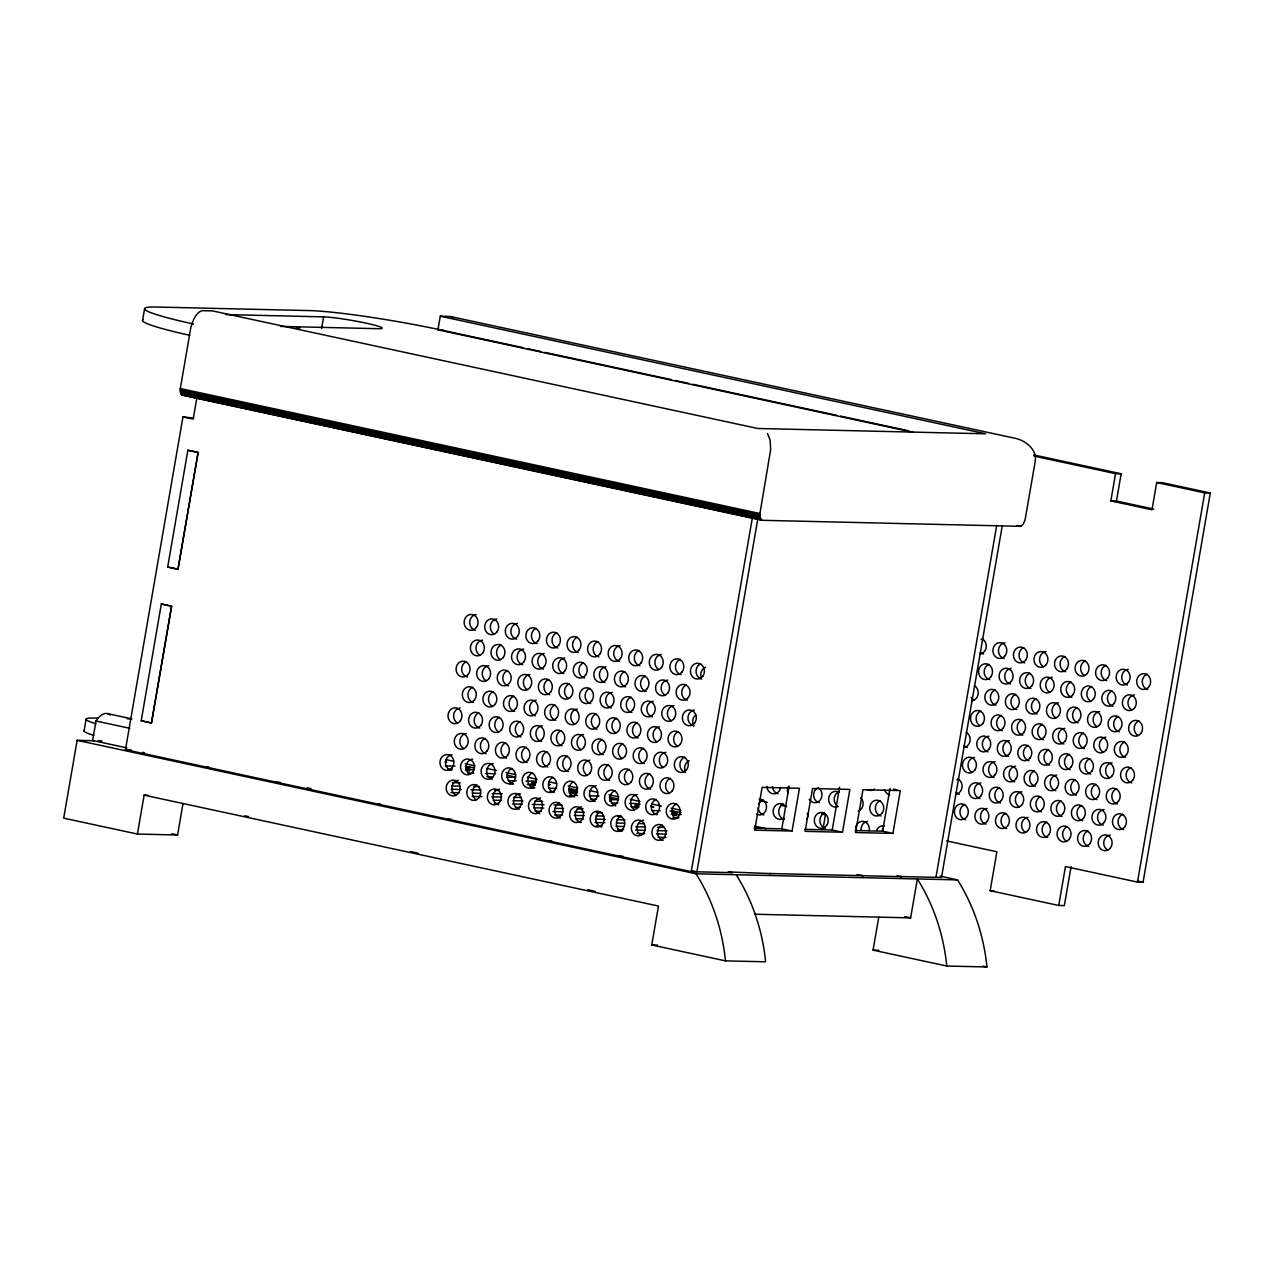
<?xml version="1.0" encoding="UTF-8"?>
<svg xmlns="http://www.w3.org/2000/svg" width="1274" height="1274" viewBox="0 0 1274 1274"><rect width="100%" height="100%" fill="white"/><g stroke="black" fill="none" stroke-linecap="round" stroke-linejoin="round"><path stroke-width="1.5" d="M182.851 395.386L180.605 393.045L180.319 388.538L190.415 329.918A19.811 9.205 -77.8 0 1 203.107 310.681L212.487 310.904L757.823 428.494L985.614 433.797L440.294 316.207L437.938 329.839L913.394 432.364M450.853 316.621L1015.569 438.383C1025.825 440.708 1036.956 449.483 1035.268 461.092L1025.108 519.696L1023.261 524.171L1020.729 526.337L761.979 520.302L760.212 518.04L759.925 513.518L770.643 449.738L770.133 440.119L767.489 433.526M142.529 320.65L144.551 308.961M94.356 740.72L77.141 740.321L63.7 818.163L137.417 834.056L177.58 834.996L182.946 803.862M84.068 731.037L86.075 719.364M110.201 715.112A26.308 12.23 -77.8 0 0 95.996 721.02L92.636 740.481L126.859 747.902M728.951 871.894L732.375 872.642L691.241 871.671L125.473 749.669L182.962 416.901L193.68 418.127M141.207 720.766L161.32 603.987L171.608 606.201L151.495 722.979L141.207 720.766L151.431 722.963L171.608 606.201L161.32 603.987M167.69 567.01L187.867 450.248L198.155 452.477L177.994 569.239L167.69 567.01L177.994 569.239L198.075 452.445L187.788 450.248M196.897 397.695L193.202 419.114L182.962 416.901M137.417 834.056L144.137 795.135L147.88 795.231M321.589 328.549L323.612 316.876A31.691 2.484 9.8 0 1 365.972 323.134A31.691 2.484 9.8 0 1 378.474 328.692L280.487 326.415M465.663 770.499L466.332 766.614L473.721 767.792M466.794 770.643L467.462 766.757M467.988 770.818L468.657 766.932M469.23 771.009L469.915 767.123M531.242 785.102L531.911 781.201L536.529 781.647M532.739 785.182L533.424 781.296M533.679 785.278L534.363 781.392M534.73 785.405L535.399 781.503M569.255 792.842L569.94 788.956L573.507 789.466L577.313 790.119L576.644 794.021M570.386 792.985L571.071 789.1M571.596 793.161L572.265 789.275M572.838 793.352L573.507 789.466M574.112 793.559L574.781 789.673M575.386 793.782L576.055 789.896M609.912 801.235L610.596 797.333L609.306 797.11M611.17 801.457L611.854 797.572L610.596 797.333M634.85 807.429L635.519 803.544L640.137 803.99M636.347 807.525L637.016 803.639M637.287 807.62L637.956 803.719M638.322 807.732L639.007 803.846M672.863 815.185L673.532 811.299L680.921 812.462M736.197 874.728A186.625 164.569 -88.7 0 1 755.801 916.102L758.141 923.507A186.625 164.569 -88.7 0 1 765.61 961.806L725.463 960.867L651.747 944.974L658.467 906.053L144.137 795.135M673.994 815.328L674.663 811.442M675.188 815.503L675.857 811.602M676.43 815.694L677.115 811.793M691.241 871.671L752.727 515.715M757.648 519.76L696.894 871.814L691.75 870.699M754.256 828.18L781.79 828.833L789.179 786.01M792.062 831.046L799.467 788.24L762.107 787.364L754.718 830.17L792.062 831.046L781.79 828.833M823.1 828.419L825.441 814.803L821.571 813.959M804.69 829.358L832.209 830.011L839.598 787.189M842.496 832.225L849.885 789.402L812.541 788.542L805.136 831.349L842.496 832.225L832.209 830.011M855.109 830.537L882.627 831.174L890.032 788.367M892.915 833.403L900.32 790.581L862.96 789.721L855.571 832.527L892.915 833.403L882.627 831.174M940.053 876.114L957.522 879.888A186.625 164.569 -88.7 0 1 986.936 966.966L946.773 966.026L873.056 950.133L878.773 917.057M755.084 914.238L910.639 917.869L917.36 878.949A186.625 164.569 -88.7 0 1 946.773 966.026M935.944 877.388L996.714 525.334M1002.304 525.461L941.502 877.499L900.463 876.56M1071.068 866.686L1064.347 905.607L1058.742 905.48L990.169 890.685L996.889 851.765L946.423 840.888M1110.848 500.905L1115.546 473.657L1121.152 473.785L1116.438 501.032L1110.848 500.905L1151.983 509.775L1156.696 482.528L1162.302 482.655L1210.3 493.006L1143.065 882.213L1137.475 882.086L1065.462 866.559L1058.742 905.48M1137.475 882.086L1204.694 492.879L1210.3 493.006M445.454 762.553L446.648 762.362L445.215 761.725M549.062 784.895L550.241 784.704L548.823 784.067M652.654 807.238L653.849 807.047L650.823 805.98M440.294 316.207L449.658 316.43A19.811 9.205 -77.8 0 1 452.987 317.99M225.625 314.582L323.612 316.876M437.938 329.839L443.272 329.95M296.109 327.944L300.027 328.039M98.066 718.138L94.149 718.058A67.347 5.287 9.8 0 0 95.789 723.696M127.48 718.823L131.413 718.918M98.178 740.815L102 740.911M125.473 749.669L131.079 749.797M445.088 765.897L454.961 766.12M448.4 769.273L452.35 769.369M466.173 769.687L474.071 769.862M206.006 767.075L208.984 767.139M467.765 773.063L473.689 773.207M485.537 773.477L495.411 773.716M486.891 776.806L492.815 776.949M506.638 777.267L515.715 777.267L506.988 774.99M508.23 780.644L516.129 780.835M525.987 781.058L531.911 781.201M452.318 782.65L460.217 782.825M509.568 783.972L513.518 784.067M527.34 784.386L535.239 784.577M451.936 785.978L459.834 786.169M473.657 786.488L479.581 786.631M530.908 787.826L534.857 787.905M548.68 788.24L556.579 788.415M276.347 782.204L280.089 782.284M451.314 789.259L461.188 789.498M471.062 789.721L480.935 789.96M494.742 790.278L498.691 790.374M550.034 791.568L553.983 791.664M569.781 792.03L577.679 792.205M450.932 792.603L458.831 792.778M472.654 793.097L480.553 793.288M492.401 793.559L502.259 793.798M516.081 794.116L520.031 794.212M569.398 795.358L577.297 795.549M589.145 795.82L599.003 796.043M472.033 796.393L481.891 796.616M491.764 796.839L501.637 797.078M513.486 797.349L521.385 797.54M590.483 799.148L596.407 799.292M610.23 799.61L618.129 799.785M493.357 800.231L501.255 800.406M513.103 800.693L522.977 800.916M534.825 801.203L542.724 801.378M611.823 802.986L617.747 803.13M629.595 803.4L635.519 803.544M494.71 803.56L498.66 803.655M512.482 803.974L522.356 804.197M532.229 804.435L544.078 804.706M553.951 804.945L561.834 805.12M630.948 806.729L638.847 806.92M377.438 804.037L380.432 804.101M516.05 807.398L519.999 807.493M533.822 807.812L543.695 808.05M555.544 808.321L563.442 808.496M577.249 808.831L583.173 808.958M652.288 810.582L660.171 810.758M535.176 811.14L541.1 811.283M552.932 811.554L562.805 811.793M574.654 812.064L584.527 812.286M596.375 812.573L602.299 812.701M653.626 813.911L657.575 813.99M671.398 814.325L681.272 814.548M554.54 814.93L562.423 815.121M574.271 815.392L584.145 815.631M595.993 815.901L603.892 816.093M617.715 816.411L621.664 816.507M672.99 817.701L678.915 817.844M575.625 818.72L583.524 818.911M595.372 819.182L605.246 819.421M617.094 819.692L624.977 819.883M447.795 819.166L451.522 819.262M577.218 822.112L581.167 822.192M594.99 822.526L604.863 822.749M616.712 823.036L624.61 823.211M638.417 823.53L644.341 823.673M596.343 825.855L602.268 825.982M616.075 826.316L623.973 826.492M635.822 826.778L645.695 827.001M657.543 827.272L663.467 827.415M617.683 829.692L623.607 829.836M635.439 830.107L645.313 830.329M657.161 830.616L667.035 830.839M636.793 833.435L644.692 833.626M656.54 833.897L666.413 834.12M658.132 837.273L666.031 837.464M548.887 841.015L551.865 841.079M619.228 856.144L622.97 856.224M769.735 873.518L863.119 875.684L857.115 874.569M771.088 873.614L728.202 871.926M862.594 875.764L901.817 876.671L897.039 875.827M77.141 740.321L696.05 873.789L957.522 879.888M990.169 890.685L993.895 890.781M651.747 944.974L657.48 945.101M873.056 950.133L878.789 950.261M670.044 810.997L673.532 811.299M465.297 766.486L466.332 766.614M568.889 788.829L569.94 788.956M611.854 797.572L618.479 799.164M1033.644 454.914L1121.152 473.785M1033.867 456.044L1115.546 473.657M1156.696 482.528L1204.694 492.879M443.909 330.603L523.63 347.786M527.516 348.63L541.132 351.56M545.017 352.404L671.414 379.652M675.316 380.496L688.916 383.426M692.817 384.27L836.699 415.292M840.601 416.136L908.649 430.803M1116.438 501.032L1153.846 509.09M1016.843 525.493L1020.729 526.337M180.319 388.538L759.925 513.518M180.239 389.541L759.845 514.521M180.239 390.513L759.83 515.492M180.303 391.421L759.893 516.4M180.414 392.281L760.021 517.26M180.605 393.045L760.212 518.04M180.86 393.73L760.451 518.709M181.163 394.303L760.769 519.282M197.757 397.966L213.284 401.31M222.982 403.396L230.753 405.084M234.639 405.912L242.394 407.584M252.093 409.687L259.864 411.359M263.75 412.187L349.14 430.596M353.009 431.44L360.781 433.112M370.479 435.214L378.251 436.886M382.136 437.715L389.892 439.387M393.777 440.231L407.362 443.161M411.247 443.989L479.167 458.64M483.053 459.484L490.808 461.156M500.507 463.242L508.278 464.914M512.164 465.758L615.024 487.926M630.55 491.286L638.306 492.958M642.192 493.786L649.947 495.459M653.833 496.303L667.417 499.233M671.302 500.077L745.051 515.97M181.529 394.765L761.119 519.744M181.943 395.099L761.979 520.302M893.456 789.1L896.88 789.848M1137.395 880.987L1143.065 882.213M759.463 800.566L767.219 802.254M780.803 805.184L786.631 806.426M445.852 759.591L453.624 761.263M465.265 763.779L474.979 765.865M486.636 768.381L496.334 770.483M506.049 772.57L515.763 774.672M527.404 777.172L537.118 779.274M548.76 781.79L556.531 783.462M568.188 785.978L577.886 788.065M589.543 790.581L597.315 792.253M608.956 794.769L618.67 796.855M630.327 799.371L640.026 801.457M651.683 803.974L661.397 806.076M671.095 808.162L680.81 810.264M754.59 826.173L766.247 828.673M107.382 713.583L131.811 718.855M95.996 721.02L129.821 728.314M307.177 787.778L311.063 788.606M904.859 916.611L910.639 917.869M983.05 966.122L986.936 966.966M244.751 815.79L248.541 816.618M410.515 851.542L418.095 853.182M587.633 889.73L595.213 891.37M171.751 833.737L177.58 834.996M144.583 752.711L142.879 752.265M754.415 828.323L756.023 828.753M93.782 735.369A67.347 5.287 9.8 0 1 84.418 730.4M778.127 793.829A7.931 6.991 -88.7 0 1 772.506 786.631M819.278 802.7A7.931 6.991 -88.7 0 1 813.768 796.537A7.931 6.991 -88.7 0 1 816.714 788.367M838.117 806.49A7.931 6.991 -88.7 0 1 834.215 798.909A7.931 6.991 -88.7 0 1 838.929 791.871M880.987 816.013A7.931 6.991 -88.7 0 1 875.365 808.815A7.931 6.991 -88.7 0 1 880.063 800.741M882.309 830.361A7.931 6.991 -88.7 0 1 883.328 828.626M861.049 829.947A7.931 6.991 -88.7 0 1 867.546 821.459M825.52 828.275A7.931 6.991 -88.7 0 1 819.899 821.077A7.931 6.991 -88.7 0 1 824.612 813.003M784.386 819.405A7.931 6.991 -88.7 0 1 778.748 812.207A7.931 6.991 -88.7 0 1 783.462 804.133M763.811 814.962A7.931 6.991 -88.7 0 1 758.173 807.764M758.874 803.735A7.931 6.991 -88.7 0 1 762.887 799.706M701.098 677.37A7.931 6.991 -88.7 0 1 705.446 667.273M889.714 794.753A7.931 6.991 -88.7 0 1 884.443 789.577M874.378 789.084A7.931 6.991 -88.7 0 1 867.403 789.657M693.836 725.925A7.931 6.991 -88.7 0 1 695.747 714.921M876.703 830.218A7.931 6.991 -88.7 0 1 884.331 825.886M855.555 827.75A7.931 6.991 -88.7 0 1 863.756 821.443A7.931 6.991 -88.7 0 1 869.266 830.712M860.746 797.667A7.931 6.991 -88.7 0 1 858.421 811.14M837.846 806.713A7.931 6.991 -88.7 0 1 828.61 798.782A7.931 6.991 -88.7 0 1 838.658 792.094M818.083 787.651A7.931 6.991 -88.7 0 1 820.281 799.961A7.931 6.991 -88.7 0 1 809.213 799.244M807.302 813.306A7.931 6.991 -88.7 0 1 806.968 819.373M787.826 792.969A7.931 6.991 -88.7 0 1 788.16 786.902M784.02 818.035A7.931 6.991 -88.7 0 1 774.321 815.949A7.931 6.991 -88.7 0 1 776.216 804.929A7.931 6.991 -88.7 0 1 785.915 807.031M780.723 787.396A7.931 6.991 -88.7 0 1 773.429 793.829A7.931 6.991 -88.7 0 1 766.9 786.504M759.065 799.148A7.931 6.991 -88.7 0 1 766.407 808.528A7.931 6.991 -88.7 0 1 756.469 814.182M684.966 770.786A7.931 6.991 -88.7 0 1 689.314 760.689M696.05 873.789A186.625 164.569 -88.7 0 1 725.463 960.867M441.967 330.173A99.053 7.771 9.8 0 0 309.55 310.601L156.415 307.034A99.053 7.771 9.8 0 0 193.584 324.026M189.73 335.301A99.053 7.771 9.8 0 1 143.054 319.694M971.935 772.378A7.931 6.991 -88.7 0 1 968.144 763.763A7.931 6.991 -88.7 0 1 974.53 757.329M987.987 751.883A7.931 6.991 -88.7 0 1 982.35 743.65A7.931 6.991 -88.7 0 1 988.847 736.197M1117.457 804.021A7.931 6.991 -88.7 0 1 1111.836 796.823A7.931 6.991 -88.7 0 1 1116.534 788.765M1055.828 790.74A7.931 6.991 -88.7 0 1 1050.206 782.507A7.931 6.991 -88.7 0 1 1056.703 775.054M967.444 747.456A7.931 6.991 -88.7 0 1 964.195 745.672M994.198 777.443A7.931 6.991 -88.7 0 1 988.576 769.209A7.931 6.991 -88.7 0 1 995.074 761.756M1014.741 781.886A7.931 6.991 -88.7 0 1 1009.119 773.637A7.931 6.991 -88.7 0 1 1015.617 766.2M1076.371 795.167A7.931 6.991 -88.7 0 1 1070.749 787.969A7.931 6.991 -88.7 0 1 1075.447 779.895M1096.914 799.594A7.931 6.991 -88.7 0 1 1091.292 792.396A7.931 6.991 -88.7 0 1 1095.99 784.338M1035.284 786.313A7.931 6.991 -88.7 0 1 1029.663 779.115A7.931 6.991 -88.7 0 1 1034.377 771.041M959.37 794.164A7.931 6.991 -88.7 0 1 956.121 792.38M956.822 779.831A7.931 6.991 -88.7 0 1 958.462 778.892M1047.769 837.448A7.931 6.991 -88.7 0 1 1042.132 830.25A7.931 6.991 -88.7 0 1 1046.846 822.176M965.596 819.723A7.931 6.991 -88.7 0 1 959.975 812.525A7.931 6.991 -88.7 0 1 964.673 804.451M1123.716 829.597A7.931 6.991 -88.7 0 1 1118.078 822.399A7.931 6.991 -88.7 0 1 1122.792 814.325M1000.456 803.018A7.931 6.991 -88.7 0 1 994.835 795.82A7.931 6.991 -88.7 0 1 999.533 787.762M1066.577 841.222A7.931 6.991 -88.7 0 1 1062.675 833.642A7.931 6.991 -88.7 0 1 1067.389 826.603M986.14 824.151A7.931 6.991 -88.7 0 1 980.502 815.917A7.931 6.991 -88.7 0 1 987 808.464M979.913 798.591A7.931 6.991 -88.7 0 1 974.291 790.358A7.931 6.991 -88.7 0 1 980.789 782.905M1062.086 816.316A7.931 6.991 -88.7 0 1 1056.449 809.117A7.931 6.991 -88.7 0 1 1061.162 801.043M1019.264 806.808A7.931 6.991 -88.7 0 1 1015.489 798.193A7.931 6.991 -88.7 0 1 1021.875 791.759M1082.629 820.743A7.931 6.991 -88.7 0 1 1076.992 813.545A7.931 6.991 -88.7 0 1 1081.706 805.471M1088.84 846.302A7.931 6.991 -88.7 0 1 1083.219 839.104A7.931 6.991 -88.7 0 1 1087.932 831.03M1025.49 832.368A7.931 6.991 -88.7 0 1 1021.716 823.752A7.931 6.991 -88.7 0 1 1028.086 817.335M1107.663 850.076A7.931 6.991 -88.7 0 1 1103.873 841.461A7.931 6.991 -88.7 0 1 1110.259 835.043M1006.683 828.578A7.931 6.991 -88.7 0 1 1001.046 821.38A7.931 6.991 -88.7 0 1 1005.759 813.322M1041.543 811.872A7.931 6.991 -88.7 0 1 1035.921 804.674A7.931 6.991 -88.7 0 1 1040.619 796.616M1103.173 825.17A7.931 6.991 -88.7 0 1 1097.535 816.937A7.931 6.991 -88.7 0 1 1104.032 809.484M1147.906 689.489A7.931 6.991 -88.7 0 1 1142.284 682.291A7.931 6.991 -88.7 0 1 1146.998 674.217M1131.869 709.968A7.931 6.991 -88.7 0 1 1128.079 701.353A7.931 6.991 -88.7 0 1 1134.465 694.935M1127.363 685.046A7.931 6.991 -88.7 0 1 1121.741 676.812A7.931 6.991 -88.7 0 1 1128.238 669.36M1113.046 706.194A7.931 6.991 -88.7 0 1 1107.425 698.996A7.931 6.991 -88.7 0 1 1112.122 690.922M1090.783 701.114A7.931 6.991 -88.7 0 1 1086.881 693.518A7.931 6.991 -88.7 0 1 1091.595 686.495M1106.819 680.619A7.931 6.991 -88.7 0 1 1101.198 673.42A7.931 6.991 -88.7 0 1 1105.912 665.362M1071.96 697.324A7.931 6.991 -88.7 0 1 1066.338 690.126A7.931 6.991 -88.7 0 1 1071.052 682.068M1084.556 675.538A7.931 6.991 -88.7 0 1 1080.655 667.958A7.931 6.991 -88.7 0 1 1085.368 660.935M1049.696 692.244A7.931 6.991 -88.7 0 1 1045.906 683.628A7.931 6.991 -88.7 0 1 1052.292 677.211M1065.749 671.764A7.931 6.991 -88.7 0 1 1060.111 664.566A7.931 6.991 -88.7 0 1 1064.825 656.492M1030.889 688.47A7.931 6.991 -88.7 0 1 1025.251 681.272A7.931 6.991 -88.7 0 1 1029.965 673.198M1043.47 666.684A7.931 6.991 -88.7 0 1 1039.695 658.069A7.931 6.991 -88.7 0 1 1046.065 651.651M1010.346 684.042A7.931 6.991 -88.7 0 1 1004.708 675.809A7.931 6.991 -88.7 0 1 1011.206 668.356M1024.662 662.91A7.931 6.991 -88.7 0 1 1019.025 655.712A7.931 6.991 -88.7 0 1 1023.739 647.638M989.802 679.615A7.931 6.991 -88.7 0 1 984.165 672.417A7.931 6.991 -88.7 0 1 988.879 664.343M1004.119 658.467A7.931 6.991 -88.7 0 1 998.482 650.234A7.931 6.991 -88.7 0 1 1004.979 642.797M983.576 654.04A7.931 6.991 -88.7 0 1 980.327 652.256M981.028 639.707A7.931 6.991 -88.7 0 1 982.652 638.784M973.782 700.095A7.931 6.991 -88.7 0 1 971.059 697.419M980.009 725.67A7.931 6.991 -88.7 0 1 976.107 718.074A7.931 6.991 -88.7 0 1 980.805 711.051M996.045 705.175A7.931 6.991 -88.7 0 1 990.424 697.977A7.931 6.991 -88.7 0 1 995.137 689.919M1002.272 730.75A7.931 6.991 -88.7 0 1 996.65 723.552A7.931 6.991 -88.7 0 1 1001.348 715.478M1016.588 709.602A7.931 6.991 -88.7 0 1 1010.967 702.404A7.931 6.991 -88.7 0 1 1015.681 694.346M1022.815 735.178A7.931 6.991 -88.7 0 1 1017.193 727.98A7.931 6.991 -88.7 0 1 1021.891 719.906M1037.132 714.045A7.931 6.991 -88.7 0 1 1031.51 706.847A7.931 6.991 -88.7 0 1 1036.208 698.773M1043.358 739.605A7.931 6.991 -88.7 0 1 1037.721 732.407A7.931 6.991 -88.7 0 1 1042.435 724.333M1055.955 717.819A7.931 6.991 -88.7 0 1 1052.165 709.204A7.931 6.991 -88.7 0 1 1058.551 702.786M1063.901 744.032A7.931 6.991 -88.7 0 1 1058.264 735.799A7.931 6.991 -88.7 0 1 1064.761 728.346M1078.218 722.899A7.931 6.991 -88.7 0 1 1072.597 715.701A7.931 6.991 -88.7 0 1 1077.294 707.627M1084.445 748.459A7.931 6.991 -88.7 0 1 1078.807 741.261A7.931 6.991 -88.7 0 1 1083.521 733.203M1097.025 726.674A7.931 6.991 -88.7 0 1 1093.251 718.058A7.931 6.991 -88.7 0 1 1099.621 711.64M1103.252 752.249A7.931 6.991 -88.7 0 1 1099.462 743.634A7.931 6.991 -88.7 0 1 1105.848 737.2M1119.305 731.754A7.931 6.991 -88.7 0 1 1113.667 724.556A7.931 6.991 -88.7 0 1 1118.381 716.498M1125.531 757.313A7.931 6.991 -88.7 0 1 1119.894 750.115A7.931 6.991 -88.7 0 1 1124.608 742.057M1138.112 735.544A7.931 6.991 -88.7 0 1 1134.21 727.948A7.931 6.991 -88.7 0 1 1138.924 720.925M1008.53 756.31A7.931 6.991 -88.7 0 1 1002.893 748.077A7.931 6.991 -88.7 0 1 1009.39 740.624M1029.074 760.737A7.931 6.991 -88.7 0 1 1023.436 753.539A7.931 6.991 -88.7 0 1 1028.15 745.481M1049.617 765.18A7.931 6.991 -88.7 0 1 1043.979 757.982A7.931 6.991 -88.7 0 1 1048.693 749.908M1070.144 769.607A7.931 6.991 -88.7 0 1 1064.523 762.409A7.931 6.991 -88.7 0 1 1069.236 754.335M1090.687 774.035A7.931 6.991 -88.7 0 1 1085.066 766.837A7.931 6.991 -88.7 0 1 1089.78 758.763M1109.511 777.809A7.931 6.991 -88.7 0 1 1105.721 769.193A7.931 6.991 -88.7 0 1 1112.106 762.776M1131.774 782.889A7.931 6.991 -88.7 0 1 1126.152 775.691A7.931 6.991 -88.7 0 1 1130.85 767.633M974.323 685.699A7.931 6.991 -88.7 0 1 978.114 694.314A7.931 6.991 -88.7 0 1 971.728 700.732M982.397 638.991A7.931 6.991 -88.7 0 1 986.172 647.606A7.931 6.991 -88.7 0 1 979.802 654.04M966.249 732.407A7.931 6.991 -88.7 0 1 970.04 741.022A7.931 6.991 -88.7 0 1 963.654 747.44M958.191 779.115A7.931 6.991 -88.7 0 1 961.981 787.73A7.931 6.991 -88.7 0 1 955.596 794.148M475.377 630.264A7.931 6.991 -88.7 0 1 469.74 622.031A7.931 6.991 -88.7 0 1 476.237 614.578M494.216 634.054A7.931 6.991 -88.7 0 1 490.442 625.438A7.931 6.991 -88.7 0 1 496.812 619.021M516.527 639.134A7.931 6.991 -88.7 0 1 510.89 630.901A7.931 6.991 -88.7 0 1 517.387 623.448M537.102 643.577A7.931 6.991 -88.7 0 1 531.465 636.379A7.931 6.991 -88.7 0 1 536.179 628.305M557.662 648.004A7.931 6.991 -88.7 0 1 552.04 640.806A7.931 6.991 -88.7 0 1 556.754 632.748M578.237 652.447A7.931 6.991 -88.7 0 1 572.615 645.249A7.931 6.991 -88.7 0 1 577.329 637.175M598.812 656.89A7.931 6.991 -88.7 0 1 593.19 649.692A7.931 6.991 -88.7 0 1 597.888 641.618M619.387 661.317A7.931 6.991 -88.7 0 1 613.75 653.084A7.931 6.991 -88.7 0 1 620.263 645.631M639.962 665.761A7.931 6.991 -88.7 0 1 634.341 658.562A7.931 6.991 -88.7 0 1 639.038 650.488M658.801 669.551A7.931 6.991 -88.7 0 1 655.027 660.935A7.931 6.991 -88.7 0 1 661.397 654.502M681.112 674.631A7.931 6.991 -88.7 0 1 675.475 667.433A7.931 6.991 -88.7 0 1 680.189 659.359M701.671 679.058A7.931 6.991 -88.7 0 1 696.05 671.86A7.931 6.991 -88.7 0 1 700.764 663.802M687.355 700.206A7.931 6.991 -88.7 0 1 681.733 693.008A7.931 6.991 -88.7 0 1 686.447 684.934M665.06 695.11A7.931 6.991 -88.7 0 1 661.27 686.495A7.931 6.991 -88.7 0 1 667.656 680.077M646.221 691.32A7.931 6.991 -88.7 0 1 640.583 684.122A7.931 6.991 -88.7 0 1 645.297 676.064M625.645 686.893A7.931 6.991 -88.7 0 1 620.008 679.695A7.931 6.991 -88.7 0 1 624.722 671.621M605.07 682.45A7.931 6.991 -88.7 0 1 599.433 674.217A7.931 6.991 -88.7 0 1 605.93 666.764M584.495 678.023A7.931 6.991 -88.7 0 1 578.874 670.825A7.931 6.991 -88.7 0 1 583.572 662.751M563.92 673.58A7.931 6.991 -88.7 0 1 558.299 665.346A7.931 6.991 -88.7 0 1 564.796 657.894M543.345 669.153A7.931 6.991 -88.7 0 1 537.724 660.903A7.931 6.991 -88.7 0 1 544.221 653.466M522.77 664.709A7.931 6.991 -88.7 0 1 517.148 656.476A7.931 6.991 -88.7 0 1 523.646 649.023M500.475 659.629A7.931 6.991 -88.7 0 1 496.573 652.033A7.931 6.991 -88.7 0 1 501.287 645.01M479.9 655.186A7.931 6.991 -88.7 0 1 476.11 646.571A7.931 6.991 -88.7 0 1 482.496 640.153M467.303 676.972A7.931 6.991 -88.7 0 1 461.682 669.774A7.931 6.991 -88.7 0 1 466.395 661.7M486.158 680.762A7.931 6.991 -88.7 0 1 482.368 672.146A7.931 6.991 -88.7 0 1 488.754 665.729M508.453 685.842A7.931 6.991 -88.7 0 1 502.832 678.644A7.931 6.991 -88.7 0 1 507.53 670.586M527.293 689.632A7.931 6.991 -88.7 0 1 523.518 681.017A7.931 6.991 -88.7 0 1 529.904 674.599M549.604 694.712A7.931 6.991 -88.7 0 1 543.966 687.514A7.931 6.991 -88.7 0 1 548.68 679.456M568.443 698.502A7.931 6.991 -88.7 0 1 564.541 690.922A7.931 6.991 -88.7 0 1 569.255 683.883M590.754 703.582A7.931 6.991 -88.7 0 1 585.116 696.384A7.931 6.991 -88.7 0 1 589.83 688.326M611.313 708.026A7.931 6.991 -88.7 0 1 605.691 699.792A7.931 6.991 -88.7 0 1 612.189 692.339M631.888 712.469A7.931 6.991 -88.7 0 1 626.267 705.27A7.931 6.991 -88.7 0 1 630.98 697.197M652.463 716.896A7.931 6.991 -88.7 0 1 646.842 708.663A7.931 6.991 -88.7 0 1 653.339 701.21M671.302 720.686A7.931 6.991 -88.7 0 1 667.528 712.07A7.931 6.991 -88.7 0 1 673.914 705.653M693.613 725.766A7.931 6.991 -88.7 0 1 687.976 717.533A7.931 6.991 -88.7 0 1 694.473 710.08M677.561 746.261A7.931 6.991 -88.7 0 1 673.659 738.665A7.931 6.991 -88.7 0 1 678.373 731.642M656.986 741.818A7.931 6.991 -88.7 0 1 653.212 733.203A7.931 6.991 -88.7 0 1 659.582 726.785M638.147 738.028A7.931 6.991 -88.7 0 1 632.525 730.83A7.931 6.991 -88.7 0 1 637.223 722.772M615.852 732.948A7.931 6.991 -88.7 0 1 611.95 725.368A7.931 6.991 -88.7 0 1 616.648 718.329M596.996 729.158A7.931 6.991 -88.7 0 1 591.375 721.96A7.931 6.991 -88.7 0 1 596.073 713.902M574.701 724.078A7.931 6.991 -88.7 0 1 570.911 715.462A7.931 6.991 -88.7 0 1 577.297 709.029M555.846 720.288A7.931 6.991 -88.7 0 1 550.225 713.09A7.931 6.991 -88.7 0 1 554.938 705.016M535.287 715.845A7.931 6.991 -88.7 0 1 529.65 707.611A7.931 6.991 -88.7 0 1 536.147 700.159M514.712 711.418A7.931 6.991 -88.7 0 1 509.074 704.219A7.931 6.991 -88.7 0 1 513.788 696.145M492.401 706.322A7.931 6.991 -88.7 0 1 488.499 698.741A7.931 6.991 -88.7 0 1 493.213 691.718M473.562 702.547A7.931 6.991 -88.7 0 1 467.94 695.349A7.931 6.991 -88.7 0 1 472.638 687.275M457.509 723.027A7.931 6.991 -88.7 0 1 453.735 714.411A7.931 6.991 -88.7 0 1 460.105 707.994M479.82 728.107A7.931 6.991 -88.7 0 1 474.183 720.909A7.931 6.991 -88.7 0 1 478.897 712.851M498.66 731.897A7.931 6.991 -88.7 0 1 494.758 724.317A7.931 6.991 -88.7 0 1 499.472 717.278M520.955 736.977A7.931 6.991 -88.7 0 1 515.333 729.779A7.931 6.991 -88.7 0 1 520.047 721.721M541.53 741.42A7.931 6.991 -88.7 0 1 535.908 733.187A7.931 6.991 -88.7 0 1 542.406 725.734M562.105 745.863A7.931 6.991 -88.7 0 1 556.483 738.665A7.931 6.991 -88.7 0 1 561.181 730.591M580.944 749.638A7.931 6.991 -88.7 0 1 577.17 741.038A7.931 6.991 -88.7 0 1 583.556 734.604M603.255 754.734A7.931 6.991 -88.7 0 1 597.617 747.535A7.931 6.991 -88.7 0 1 602.331 739.461M622.094 758.524A7.931 6.991 -88.7 0 1 618.193 750.927A7.931 6.991 -88.7 0 1 622.906 743.905M644.405 763.604A7.931 6.991 -88.7 0 1 638.768 756.406A7.931 6.991 -88.7 0 1 643.481 748.332M663.244 767.394A7.931 6.991 -88.7 0 1 659.454 758.778A7.931 6.991 -88.7 0 1 665.84 752.345M685.539 772.474A7.931 6.991 -88.7 0 1 679.918 765.276A7.931 6.991 -88.7 0 1 684.632 757.202M669.503 792.954A7.931 6.991 -88.7 0 1 665.601 785.373A7.931 6.991 -88.7 0 1 670.299 778.35M650.648 789.179A7.931 6.991 -88.7 0 1 645.026 781.981A7.931 6.991 -88.7 0 1 649.724 773.907M628.353 784.083A7.931 6.991 -88.7 0 1 624.451 776.503A7.931 6.991 -88.7 0 1 629.165 769.464M609.498 780.293A7.931 6.991 -88.7 0 1 603.876 773.095A7.931 6.991 -88.7 0 1 608.59 765.037M587.203 775.213A7.931 6.991 -88.7 0 1 583.412 766.598A7.931 6.991 -88.7 0 1 589.798 760.18M568.363 771.423A7.931 6.991 -88.7 0 1 562.726 764.225A7.931 6.991 -88.7 0 1 567.44 756.167M547.788 766.996A7.931 6.991 -88.7 0 1 542.167 759.798A7.931 6.991 -88.7 0 1 546.865 751.724M527.213 762.553A7.931 6.991 -88.7 0 1 521.592 755.355A7.931 6.991 -88.7 0 1 526.289 747.297M506.638 758.126A7.931 6.991 -88.7 0 1 501.016 750.927A7.931 6.991 -88.7 0 1 505.714 742.853M486.063 753.682A7.931 6.991 -88.7 0 1 480.441 746.484A7.931 6.991 -88.7 0 1 485.155 738.41M463.768 748.602A7.931 6.991 -88.7 0 1 459.978 739.987A7.931 6.991 -88.7 0 1 466.364 733.553M451.171 770.388A7.931 6.991 -88.7 0 1 445.55 762.139A7.931 6.991 -88.7 0 1 452.047 754.702M470.01 774.162A7.931 6.991 -88.7 0 1 466.236 765.547A7.931 6.991 -88.7 0 1 472.622 759.129M492.321 779.258A7.931 6.991 -88.7 0 1 486.684 771.025A7.931 6.991 -88.7 0 1 493.181 763.572M512.896 783.685A7.931 6.991 -88.7 0 1 507.259 776.487A7.931 6.991 -88.7 0 1 511.973 768.429M533.472 788.128A7.931 6.991 -88.7 0 1 527.834 780.93A7.931 6.991 -88.7 0 1 532.548 772.856M554.047 792.555A7.931 6.991 -88.7 0 1 548.409 785.357A7.931 6.991 -88.7 0 1 553.123 777.299M574.606 796.998A7.931 6.991 -88.7 0 1 568.984 789.8A7.931 6.991 -88.7 0 1 573.698 781.726M595.181 801.442A7.931 6.991 -88.7 0 1 589.559 793.192A7.931 6.991 -88.7 0 1 596.057 785.755M615.756 805.869A7.931 6.991 -88.7 0 1 610.135 798.671A7.931 6.991 -88.7 0 1 614.832 790.613M634.595 809.659A7.931 6.991 -88.7 0 1 630.821 801.043A7.931 6.991 -88.7 0 1 637.207 794.626M656.906 814.739A7.931 6.991 -88.7 0 1 651.269 807.541A7.931 6.991 -88.7 0 1 655.983 799.483M675.746 818.529A7.931 6.991 -88.7 0 1 671.844 810.949A7.931 6.991 -88.7 0 1 676.558 803.91M663.165 840.314A7.931 6.991 -88.7 0 1 657.527 833.116A7.931 6.991 -88.7 0 1 662.241 825.042M640.854 835.234A7.931 6.991 -88.7 0 1 637.064 826.619A7.931 6.991 -88.7 0 1 643.45 820.185M622.015 831.444A7.931 6.991 -88.7 0 1 616.377 824.246A7.931 6.991 -88.7 0 1 621.091 816.172M601.439 827.001A7.931 6.991 -88.7 0 1 595.818 819.803A7.931 6.991 -88.7 0 1 600.516 811.745M580.864 822.574A7.931 6.991 -88.7 0 1 575.243 814.341A7.931 6.991 -88.7 0 1 581.74 806.888M560.289 818.131A7.931 6.991 -88.7 0 1 554.668 810.933A7.931 6.991 -88.7 0 1 559.366 802.875M539.714 813.704A7.931 6.991 -88.7 0 1 534.093 805.455A7.931 6.991 -88.7 0 1 540.59 798.018M519.139 809.261A7.931 6.991 -88.7 0 1 513.518 801.028A7.931 6.991 -88.7 0 1 520.015 793.575M498.58 804.818A7.931 6.991 -88.7 0 1 492.942 796.584A7.931 6.991 -88.7 0 1 499.44 789.132M476.269 799.738A7.931 6.991 -88.7 0 1 472.367 792.157A7.931 6.991 -88.7 0 1 477.081 785.118M455.694 795.31A7.931 6.991 -88.7 0 1 451.92 786.695A7.931 6.991 -88.7 0 1 458.29 780.261M882.006 813.274A7.931 6.991 -88.7 0 0 878.073 800.311A7.931 6.991 -88.7 0 0 870.126 810.71A7.931 6.991 -88.7 0 0 882.006 813.274M826.539 825.536A7.931 6.991 -88.7 0 0 822.606 812.573A7.931 6.991 -88.7 0 0 814.659 822.972A7.931 6.991 -88.7 0 0 826.539 825.536M1148.925 686.734A7.931 6.991 -88.7 0 0 1144.992 673.787A7.931 6.991 -88.7 0 0 1137.045 684.186A7.931 6.991 -88.7 0 0 1148.925 686.734M1128.382 682.307A7.931 6.991 -88.7 0 0 1124.448 669.36A7.931 6.991 -88.7 0 0 1116.502 679.743A7.931 6.991 -88.7 0 0 1128.382 682.307M1107.839 677.879A7.931 6.991 -88.7 0 0 1103.921 664.917A7.931 6.991 -88.7 0 0 1095.959 675.316A7.931 6.991 -88.7 0 0 1107.839 677.879M1087.295 673.452A7.931 6.991 -88.7 0 0 1083.378 660.489A7.931 6.991 -88.7 0 0 1075.415 670.888A7.931 6.991 -88.7 0 0 1087.295 673.452M1066.752 669.025A7.931 6.991 -88.7 0 0 1062.834 656.062A7.931 6.991 -88.7 0 0 1054.872 666.461A7.931 6.991 -88.7 0 0 1066.752 669.025M1046.209 664.598A7.931 6.991 -88.7 0 0 1042.291 651.635A7.931 6.991 -88.7 0 0 1034.329 662.034A7.931 6.991 -88.7 0 0 1046.209 664.598M1025.666 660.155A7.931 6.991 -88.7 0 0 1021.748 647.208A7.931 6.991 -88.7 0 0 1013.786 657.607A7.931 6.991 -88.7 0 0 1025.666 660.155M1005.122 655.728A7.931 6.991 -88.7 0 0 1001.205 642.781A7.931 6.991 -88.7 0 0 993.242 653.164A7.931 6.991 -88.7 0 0 1005.122 655.728M1112.25 775.723A7.931 6.991 -88.7 0 0 1108.316 762.76A7.931 6.991 -88.7 0 0 1100.37 773.159A7.931 6.991 -88.7 0 0 1112.25 775.723M1009.534 753.571A7.931 6.991 -88.7 0 0 1005.616 740.608A7.931 6.991 -88.7 0 0 997.653 751.007A7.931 6.991 -88.7 0 0 1009.534 753.571M1030.077 757.998A7.931 6.991 -88.7 0 0 1026.159 745.051A7.931 6.991 -88.7 0 0 1018.197 755.434A7.931 6.991 -88.7 0 0 1030.077 757.998M1126.534 754.574A7.931 6.991 -88.7 0 0 1122.617 741.627A7.931 6.991 -88.7 0 0 1114.654 752.01A7.931 6.991 -88.7 0 0 1126.534 754.574M1044.361 736.866A7.931 6.991 -88.7 0 0 1040.444 723.903A7.931 6.991 -88.7 0 0 1032.481 734.302A7.931 6.991 -88.7 0 0 1044.361 736.866M1038.151 711.29A7.931 6.991 -88.7 0 0 1034.217 698.343A7.931 6.991 -88.7 0 0 1026.271 708.742A7.931 6.991 -88.7 0 0 1038.151 711.29M1132.777 780.15A7.931 6.991 -88.7 0 0 1128.86 767.187A7.931 6.991 -88.7 0 0 1120.913 777.586A7.931 6.991 -88.7 0 0 1132.777 780.15M990.806 676.86A7.931 6.991 -88.7 0 0 986.888 663.913A7.931 6.991 -88.7 0 0 978.926 674.312A7.931 6.991 -88.7 0 0 990.806 676.86M1011.349 681.303A7.931 6.991 -88.7 0 0 1007.431 668.34A7.931 6.991 -88.7 0 0 999.469 678.739A7.931 6.991 -88.7 0 0 1011.349 681.303M1085.448 745.72A7.931 6.991 -88.7 0 0 1081.53 732.757A7.931 6.991 -88.7 0 0 1073.568 743.156A7.931 6.991 -88.7 0 0 1085.448 745.72M1105.991 750.147A7.931 6.991 -88.7 0 0 1102.074 737.2A7.931 6.991 -88.7 0 0 1094.111 747.583A7.931 6.991 -88.7 0 0 1105.991 750.147M1064.905 741.293A7.931 6.991 -88.7 0 0 1060.987 728.33A7.931 6.991 -88.7 0 0 1053.025 738.729A7.931 6.991 -88.7 0 0 1064.905 741.293M1091.707 771.296A7.931 6.991 -88.7 0 0 1087.773 758.333A7.931 6.991 -88.7 0 0 1079.826 768.732A7.931 6.991 -88.7 0 0 1091.707 771.296M1003.275 727.995A7.931 6.991 -88.7 0 0 999.357 715.048A7.931 6.991 -88.7 0 0 991.411 725.447A7.931 6.991 -88.7 0 0 1003.275 727.995M982.732 723.568A7.931 6.991 -88.7 0 0 978.814 710.621A7.931 6.991 -88.7 0 0 970.868 721.004A7.931 6.991 -88.7 0 0 982.732 723.568M1023.818 732.439A7.931 6.991 -88.7 0 0 1019.901 719.476A7.931 6.991 -88.7 0 0 1011.938 729.875A7.931 6.991 -88.7 0 0 1023.818 732.439M1071.163 766.868A7.931 6.991 -88.7 0 0 1067.23 753.905A7.931 6.991 -88.7 0 0 1059.283 764.304A7.931 6.991 -88.7 0 0 1071.163 766.868M1050.62 762.425A7.931 6.991 -88.7 0 0 1046.702 749.478A7.931 6.991 -88.7 0 0 1038.74 759.877A7.931 6.991 -88.7 0 0 1050.62 762.425M997.064 702.436A7.931 6.991 -88.7 0 0 993.131 689.473A7.931 6.991 -88.7 0 0 985.184 699.872A7.931 6.991 -88.7 0 0 997.064 702.436M1099.765 724.587A7.931 6.991 -88.7 0 0 1095.847 711.625A7.931 6.991 -88.7 0 0 1087.885 722.024A7.931 6.991 -88.7 0 0 1099.765 724.587M1120.308 729.015A7.931 6.991 -88.7 0 0 1116.39 716.052A7.931 6.991 -88.7 0 0 1108.428 726.451A7.931 6.991 -88.7 0 0 1120.308 729.015M1079.221 720.16A7.931 6.991 -88.7 0 0 1075.304 707.197A7.931 6.991 -88.7 0 0 1067.341 717.596A7.931 6.991 -88.7 0 0 1079.221 720.16M1017.608 706.863A7.931 6.991 -88.7 0 0 1013.674 693.916A7.931 6.991 -88.7 0 0 1005.727 704.299A7.931 6.991 -88.7 0 0 1017.608 706.863M1058.678 715.733A7.931 6.991 -88.7 0 0 1054.761 702.77A7.931 6.991 -88.7 0 0 1046.814 713.169A7.931 6.991 -88.7 0 0 1058.678 715.733M1031.892 685.731A7.931 6.991 -88.7 0 0 1027.975 672.768A7.931 6.991 -88.7 0 0 1020.012 683.167A7.931 6.991 -88.7 0 0 1031.892 685.731M1052.435 690.158A7.931 6.991 -88.7 0 0 1048.502 677.195A7.931 6.991 -88.7 0 0 1040.555 687.594A7.931 6.991 -88.7 0 0 1052.435 690.158M1093.522 699.012A7.931 6.991 -88.7 0 0 1089.589 686.065A7.931 6.991 -88.7 0 0 1081.642 696.448A7.931 6.991 -88.7 0 0 1093.522 699.012M1072.979 694.585A7.931 6.991 -88.7 0 0 1069.045 681.622A7.931 6.991 -88.7 0 0 1061.099 692.021A7.931 6.991 -88.7 0 0 1072.979 694.585M1114.049 703.439A7.931 6.991 -88.7 0 0 1110.132 690.492A7.931 6.991 -88.7 0 0 1102.185 700.875A7.931 6.991 -88.7 0 0 1114.049 703.439M1134.593 707.866A7.931 6.991 -88.7 0 0 1130.675 694.919A7.931 6.991 -88.7 0 0 1122.728 705.318A7.931 6.991 -88.7 0 0 1134.593 707.866M1140.851 733.442A7.931 6.991 -88.7 0 0 1136.934 720.495A7.931 6.991 -88.7 0 0 1128.971 730.878A7.931 6.991 -88.7 0 0 1140.851 733.442M988.99 749.144A7.931 6.991 -88.7 0 0 985.073 736.181A7.931 6.991 -88.7 0 0 977.11 746.58A7.931 6.991 -88.7 0 0 988.99 749.144M974.674 770.276A7.931 6.991 -88.7 0 0 970.756 757.313A7.931 6.991 -88.7 0 0 962.794 767.712A7.931 6.991 -88.7 0 0 974.674 770.276M995.217 774.703A7.931 6.991 -88.7 0 0 991.283 761.756A7.931 6.991 -88.7 0 0 983.337 772.14A7.931 6.991 -88.7 0 0 995.217 774.703M1015.76 779.131A7.931 6.991 -88.7 0 0 1011.827 766.184A7.931 6.991 -88.7 0 0 1003.88 776.567A7.931 6.991 -88.7 0 0 1015.76 779.131M1036.303 783.558A7.931 6.991 -88.7 0 0 1032.37 770.611A7.931 6.991 -88.7 0 0 1024.423 781.01A7.931 6.991 -88.7 0 0 1036.303 783.558M1056.847 788.001A7.931 6.991 -88.7 0 0 1052.913 775.038A7.931 6.991 -88.7 0 0 1044.967 785.437A7.931 6.991 -88.7 0 0 1056.847 788.001M1077.374 792.428A7.931 6.991 -88.7 0 0 1073.456 779.465A7.931 6.991 -88.7 0 0 1065.51 789.864A7.931 6.991 -88.7 0 0 1077.374 792.428M1097.917 796.855A7.931 6.991 -88.7 0 0 1094 783.892A7.931 6.991 -88.7 0 0 1086.037 794.291A7.931 6.991 -88.7 0 0 1097.917 796.855M1118.461 801.282A7.931 6.991 -88.7 0 0 1114.543 788.319A7.931 6.991 -88.7 0 0 1106.58 798.718A7.931 6.991 -88.7 0 0 1118.461 801.282M1124.719 826.858A7.931 6.991 -88.7 0 0 1120.802 813.895A7.931 6.991 -88.7 0 0 1112.839 824.294A7.931 6.991 -88.7 0 0 1124.719 826.858M1104.176 822.431A7.931 6.991 -88.7 0 0 1100.258 809.468A7.931 6.991 -88.7 0 0 1092.296 819.867A7.931 6.991 -88.7 0 0 1104.176 822.431M1083.633 817.988A7.931 6.991 -88.7 0 0 1079.715 805.041A7.931 6.991 -88.7 0 0 1071.753 815.44A7.931 6.991 -88.7 0 0 1083.633 817.988M1063.089 813.56A7.931 6.991 -88.7 0 0 1059.172 800.613A7.931 6.991 -88.7 0 0 1051.209 810.997A7.931 6.991 -88.7 0 0 1063.089 813.56M1042.546 809.133A7.931 6.991 -88.7 0 0 1038.629 796.186A7.931 6.991 -88.7 0 0 1030.666 806.569A7.931 6.991 -88.7 0 0 1042.546 809.133M1022.003 804.706A7.931 6.991 -88.7 0 0 1018.085 791.743A7.931 6.991 -88.7 0 0 1010.123 802.142A7.931 6.991 -88.7 0 0 1022.003 804.706M1001.46 800.279A7.931 6.991 -88.7 0 0 997.542 787.316A7.931 6.991 -88.7 0 0 989.595 797.715A7.931 6.991 -88.7 0 0 1001.46 800.279M980.932 795.852A7.931 6.991 -88.7 0 0 976.999 782.889A7.931 6.991 -88.7 0 0 969.052 793.288A7.931 6.991 -88.7 0 0 980.932 795.852M966.6 816.984A7.931 6.991 -88.7 0 0 962.682 804.021A7.931 6.991 -88.7 0 0 954.72 814.42A7.931 6.991 -88.7 0 0 966.6 816.984M987.143 821.411A7.931 6.991 -88.7 0 0 983.225 808.449A7.931 6.991 -88.7 0 0 975.263 818.848A7.931 6.991 -88.7 0 0 987.143 821.411M1007.686 825.839A7.931 6.991 -88.7 0 0 1003.769 812.892A7.931 6.991 -88.7 0 0 995.806 823.275A7.931 6.991 -88.7 0 0 1007.686 825.839M1028.229 830.266A7.931 6.991 -88.7 0 0 1024.312 817.319A7.931 6.991 -88.7 0 0 1016.349 827.702A7.931 6.991 -88.7 0 0 1028.229 830.266M1048.773 834.693A7.931 6.991 -88.7 0 0 1044.855 821.746A7.931 6.991 -88.7 0 0 1036.893 832.145A7.931 6.991 -88.7 0 0 1048.773 834.693M1069.316 839.136A7.931 6.991 -88.7 0 0 1065.398 826.173A7.931 6.991 -88.7 0 0 1057.436 836.572A7.931 6.991 -88.7 0 0 1069.316 839.136M1089.859 843.563A7.931 6.991 -88.7 0 0 1085.926 830.6A7.931 6.991 -88.7 0 0 1077.979 840.999A7.931 6.991 -88.7 0 0 1089.859 843.563M1110.402 847.99A7.931 6.991 -88.7 0 0 1106.469 835.027A7.931 6.991 -88.7 0 0 1098.522 845.426A7.931 6.991 -88.7 0 0 1110.402 847.99M476.38 627.525A7.931 6.991 -88.7 0 0 472.463 614.562A7.931 6.991 -88.7 0 0 464.5 624.961A7.931 6.991 -88.7 0 0 476.38 627.525M482.639 653.1A7.931 6.991 -88.7 0 0 478.721 640.137A7.931 6.991 -88.7 0 0 470.759 650.536A7.931 6.991 -88.7 0 0 482.639 653.1M496.956 631.952A7.931 6.991 -88.7 0 0 493.038 619.005A7.931 6.991 -88.7 0 0 485.076 629.404A7.931 6.991 -88.7 0 0 496.956 631.952M503.214 657.527A7.931 6.991 -88.7 0 0 499.281 644.58A7.931 6.991 -88.7 0 0 491.334 654.963A7.931 6.991 -88.7 0 0 503.214 657.527M517.531 636.395A7.931 6.991 -88.7 0 0 513.613 623.432A7.931 6.991 -88.7 0 0 505.651 633.831A7.931 6.991 -88.7 0 0 517.531 636.395M523.789 661.97A7.931 6.991 -88.7 0 0 519.856 649.007A7.931 6.991 -88.7 0 0 511.909 659.406A7.931 6.991 -88.7 0 0 523.789 661.97M538.106 640.838A7.931 6.991 -88.7 0 0 534.188 627.875A7.931 6.991 -88.7 0 0 526.226 638.274A7.931 6.991 -88.7 0 0 538.106 640.838M544.364 666.398A7.931 6.991 -88.7 0 0 540.431 653.451A7.931 6.991 -88.7 0 0 532.484 663.834A7.931 6.991 -88.7 0 0 544.364 666.398M564.923 670.841A7.931 6.991 -88.7 0 0 561.006 657.878A7.931 6.991 -88.7 0 0 553.059 668.277A7.931 6.991 -88.7 0 0 564.923 670.841M558.681 645.265A7.931 6.991 -88.7 0 0 554.747 632.318A7.931 6.991 -88.7 0 0 546.801 642.701A7.931 6.991 -88.7 0 0 558.681 645.265M585.499 675.268A7.931 6.991 -88.7 0 0 581.581 662.321A7.931 6.991 -88.7 0 0 573.619 672.72A7.931 6.991 -88.7 0 0 585.499 675.268M579.256 649.708A7.931 6.991 -88.7 0 0 575.322 636.745A7.931 6.991 -88.7 0 0 567.376 647.144A7.931 6.991 -88.7 0 0 579.256 649.708M599.815 654.135A7.931 6.991 -88.7 0 0 595.898 641.188A7.931 6.991 -88.7 0 0 587.951 651.587A7.931 6.991 -88.7 0 0 599.815 654.135M606.074 679.711A7.931 6.991 -88.7 0 0 602.156 666.748A7.931 6.991 -88.7 0 0 594.194 677.147A7.931 6.991 -88.7 0 0 606.074 679.711M626.649 684.154A7.931 6.991 -88.7 0 0 622.731 671.191A7.931 6.991 -88.7 0 0 614.769 681.59A7.931 6.991 -88.7 0 0 626.649 684.154M620.39 658.578A7.931 6.991 -88.7 0 0 616.473 645.615A7.931 6.991 -88.7 0 0 608.51 656.014A7.931 6.991 -88.7 0 0 620.39 658.578M647.224 688.581A7.931 6.991 -88.7 0 0 643.306 675.634A7.931 6.991 -88.7 0 0 635.344 686.017A7.931 6.991 -88.7 0 0 647.224 688.581M640.965 663.021A7.931 6.991 -88.7 0 0 637.048 650.058A7.931 6.991 -88.7 0 0 629.085 660.458A7.931 6.991 -88.7 0 0 640.965 663.021M661.54 667.449A7.931 6.991 -88.7 0 0 657.623 654.486A7.931 6.991 -88.7 0 0 649.66 664.885A7.931 6.991 -88.7 0 0 661.54 667.449M667.799 693.024A7.931 6.991 -88.7 0 0 663.865 680.061A7.931 6.991 -88.7 0 0 655.919 690.46A7.931 6.991 -88.7 0 0 667.799 693.024M682.116 671.892A7.931 6.991 -88.7 0 0 678.198 658.929A7.931 6.991 -88.7 0 0 670.235 669.328A7.931 6.991 -88.7 0 0 682.116 671.892M688.374 697.451A7.931 6.991 -88.7 0 0 684.441 684.504A7.931 6.991 -88.7 0 0 676.494 694.903A7.931 6.991 -88.7 0 0 688.374 697.451M702.691 676.319A7.931 6.991 -88.7 0 0 698.773 663.372A7.931 6.991 -88.7 0 0 690.811 673.755A7.931 6.991 -88.7 0 0 702.691 676.319M694.617 723.027A7.931 6.991 -88.7 0 0 690.699 710.064A7.931 6.991 -88.7 0 0 682.737 720.463A7.931 6.991 -88.7 0 0 694.617 723.027M680.3 744.159A7.931 6.991 -88.7 0 0 676.383 731.212A7.931 6.991 -88.7 0 0 668.42 741.595A7.931 6.991 -88.7 0 0 680.3 744.159M674.042 718.584A7.931 6.991 -88.7 0 0 670.124 705.637A7.931 6.991 -88.7 0 0 662.162 716.036A7.931 6.991 -88.7 0 0 674.042 718.584M659.725 739.732A7.931 6.991 -88.7 0 0 655.807 726.769A7.931 6.991 -88.7 0 0 647.845 737.168A7.931 6.991 -88.7 0 0 659.725 739.732M653.466 714.157A7.931 6.991 -88.7 0 0 649.549 701.194A7.931 6.991 -88.7 0 0 641.602 711.593A7.931 6.991 -88.7 0 0 653.466 714.157M639.15 735.289A7.931 6.991 -88.7 0 0 635.232 722.326A7.931 6.991 -88.7 0 0 627.27 732.725A7.931 6.991 -88.7 0 0 639.15 735.289M632.907 709.714A7.931 6.991 -88.7 0 0 628.974 696.767A7.931 6.991 -88.7 0 0 621.027 707.15A7.931 6.991 -88.7 0 0 632.907 709.714M618.575 730.846A7.931 6.991 -88.7 0 0 614.657 717.899A7.931 6.991 -88.7 0 0 606.711 728.298A7.931 6.991 -88.7 0 0 618.575 730.846M612.332 705.286A7.931 6.991 -88.7 0 0 608.399 692.323A7.931 6.991 -88.7 0 0 600.452 702.722A7.931 6.991 -88.7 0 0 612.332 705.286M598.016 726.419A7.931 6.991 -88.7 0 0 594.082 713.456A7.931 6.991 -88.7 0 0 586.136 723.855A7.931 6.991 -88.7 0 0 598.016 726.419M591.757 700.843A7.931 6.991 -88.7 0 0 587.84 687.896A7.931 6.991 -88.7 0 0 579.877 698.279A7.931 6.991 -88.7 0 0 591.757 700.843M577.441 721.976A7.931 6.991 -88.7 0 0 573.507 709.029A7.931 6.991 -88.7 0 0 565.56 719.412A7.931 6.991 -88.7 0 0 577.441 721.976M571.182 696.416A7.931 6.991 -88.7 0 0 567.264 683.453A7.931 6.991 -88.7 0 0 559.302 693.852A7.931 6.991 -88.7 0 0 571.182 696.416M556.865 717.549A7.931 6.991 -88.7 0 0 552.948 704.586A7.931 6.991 -88.7 0 0 544.985 714.985A7.931 6.991 -88.7 0 0 556.865 717.549M550.607 691.973A7.931 6.991 -88.7 0 0 546.689 679.01A7.931 6.991 -88.7 0 0 538.727 689.409A7.931 6.991 -88.7 0 0 550.607 691.973M536.29 713.106A7.931 6.991 -88.7 0 0 532.373 700.159A7.931 6.991 -88.7 0 0 524.41 710.542A7.931 6.991 -88.7 0 0 536.29 713.106M530.032 687.53A7.931 6.991 -88.7 0 0 526.114 674.583A7.931 6.991 -88.7 0 0 518.152 684.982A7.931 6.991 -88.7 0 0 530.032 687.53M515.715 708.678A7.931 6.991 -88.7 0 0 511.798 695.715A7.931 6.991 -88.7 0 0 503.835 706.115A7.931 6.991 -88.7 0 0 515.715 708.678M509.457 683.103A7.931 6.991 -88.7 0 0 505.539 670.14A7.931 6.991 -88.7 0 0 497.593 680.539A7.931 6.991 -88.7 0 0 509.457 683.103M495.14 704.235A7.931 6.991 -88.7 0 0 491.223 691.272A7.931 6.991 -88.7 0 0 483.26 701.671A7.931 6.991 -88.7 0 0 495.14 704.235M488.898 678.66A7.931 6.991 -88.7 0 0 484.964 665.713A7.931 6.991 -88.7 0 0 477.017 676.096A7.931 6.991 -88.7 0 0 488.898 678.66M474.565 699.792A7.931 6.991 -88.7 0 0 470.647 686.845A7.931 6.991 -88.7 0 0 462.685 697.244A7.931 6.991 -88.7 0 0 474.565 699.792M468.322 674.233A7.931 6.991 -88.7 0 0 464.389 661.27A7.931 6.991 -88.7 0 0 456.442 671.669A7.931 6.991 -88.7 0 0 468.322 674.233M686.559 769.735A7.931 6.991 -88.7 0 0 682.625 756.772A7.931 6.991 -88.7 0 0 674.679 767.171A7.931 6.991 -88.7 0 0 686.559 769.735M672.226 790.867A7.931 6.991 -88.7 0 0 668.309 777.904A7.931 6.991 -88.7 0 0 660.362 788.303A7.931 6.991 -88.7 0 0 672.226 790.867M665.984 765.292A7.931 6.991 -88.7 0 0 662.05 752.345A7.931 6.991 -88.7 0 0 654.103 762.728A7.931 6.991 -88.7 0 0 665.984 765.292M651.667 786.424A7.931 6.991 -88.7 0 0 647.733 773.477A7.931 6.991 -88.7 0 0 639.787 783.876A7.931 6.991 -88.7 0 0 651.667 786.424M645.408 760.865A7.931 6.991 -88.7 0 0 641.491 747.902A7.931 6.991 -88.7 0 0 633.528 758.301A7.931 6.991 -88.7 0 0 645.408 760.865M631.092 781.997A7.931 6.991 -88.7 0 0 627.158 769.034A7.931 6.991 -88.7 0 0 619.212 779.433A7.931 6.991 -88.7 0 0 631.092 781.997M624.833 756.422A7.931 6.991 -88.7 0 0 620.916 743.475A7.931 6.991 -88.7 0 0 612.953 753.858A7.931 6.991 -88.7 0 0 624.833 756.422M610.517 777.554A7.931 6.991 -88.7 0 0 606.599 764.607A7.931 6.991 -88.7 0 0 598.637 774.99A7.931 6.991 -88.7 0 0 610.517 777.554M604.258 751.994A7.931 6.991 -88.7 0 0 600.341 739.031A7.931 6.991 -88.7 0 0 592.378 749.431A7.931 6.991 -88.7 0 0 604.258 751.994M589.942 773.127A7.931 6.991 -88.7 0 0 586.024 760.164A7.931 6.991 -88.7 0 0 578.062 770.563A7.931 6.991 -88.7 0 0 589.942 773.127M583.683 747.551A7.931 6.991 -88.7 0 0 579.766 734.588A7.931 6.991 -88.7 0 0 571.803 744.987A7.931 6.991 -88.7 0 0 583.683 747.551M569.367 768.684A7.931 6.991 -88.7 0 0 565.449 755.721A7.931 6.991 -88.7 0 0 557.486 766.12A7.931 6.991 -88.7 0 0 569.367 768.684M563.108 743.108A7.931 6.991 -88.7 0 0 559.19 730.161A7.931 6.991 -88.7 0 0 551.244 740.56A7.931 6.991 -88.7 0 0 563.108 743.108M548.791 764.257A7.931 6.991 -88.7 0 0 544.874 751.294A7.931 6.991 -88.7 0 0 536.911 761.693A7.931 6.991 -88.7 0 0 548.791 764.257M542.549 738.681A7.931 6.991 -88.7 0 0 538.615 725.718A7.931 6.991 -88.7 0 0 530.669 736.117A7.931 6.991 -88.7 0 0 542.549 738.681M528.216 759.814A7.931 6.991 -88.7 0 0 524.299 746.851A7.931 6.991 -88.7 0 0 516.336 757.25A7.931 6.991 -88.7 0 0 528.216 759.814M521.974 734.238A7.931 6.991 -88.7 0 0 518.04 721.291A7.931 6.991 -88.7 0 0 510.094 731.674A7.931 6.991 -88.7 0 0 521.974 734.238M507.641 755.371A7.931 6.991 -88.7 0 0 503.724 742.423A7.931 6.991 -88.7 0 0 495.777 752.823A7.931 6.991 -88.7 0 0 507.641 755.371M501.399 729.811A7.931 6.991 -88.7 0 0 497.481 716.848A7.931 6.991 -88.7 0 0 489.519 727.247A7.931 6.991 -88.7 0 0 501.399 729.811M487.082 750.943A7.931 6.991 -88.7 0 0 483.149 737.98A7.931 6.991 -88.7 0 0 475.202 748.379A7.931 6.991 -88.7 0 0 487.082 750.943M480.824 725.368A7.931 6.991 -88.7 0 0 476.906 712.405A7.931 6.991 -88.7 0 0 468.943 722.804A7.931 6.991 -88.7 0 0 480.824 725.368M466.507 746.5A7.931 6.991 -88.7 0 0 462.573 733.553A7.931 6.991 -88.7 0 0 454.627 743.936A7.931 6.991 -88.7 0 0 466.507 746.5M460.248 720.941A7.931 6.991 -88.7 0 0 456.331 707.978A7.931 6.991 -88.7 0 0 448.368 718.377A7.931 6.991 -88.7 0 0 460.248 720.941M678.485 816.443A7.931 6.991 -88.7 0 0 674.567 803.48A7.931 6.991 -88.7 0 0 666.605 813.879A7.931 6.991 -88.7 0 0 678.485 816.443M664.168 837.575A7.931 6.991 -88.7 0 0 660.251 824.612A7.931 6.991 -88.7 0 0 652.288 835.011A7.931 6.991 -88.7 0 0 664.168 837.575M657.91 812A7.931 6.991 -88.7 0 0 653.992 799.037A7.931 6.991 -88.7 0 0 646.029 809.436A7.931 6.991 -88.7 0 0 657.91 812M643.593 833.132A7.931 6.991 -88.7 0 0 639.675 820.185A7.931 6.991 -88.7 0 0 631.713 830.568A7.931 6.991 -88.7 0 0 643.593 833.132M637.334 807.573A7.931 6.991 -88.7 0 0 633.417 794.61A7.931 6.991 -88.7 0 0 625.454 805.009A7.931 6.991 -88.7 0 0 637.334 807.573M623.018 828.705A7.931 6.991 -88.7 0 0 619.1 815.742A7.931 6.991 -88.7 0 0 611.138 826.141A7.931 6.991 -88.7 0 0 623.018 828.705M616.759 803.13A7.931 6.991 -88.7 0 0 612.842 790.167A7.931 6.991 -88.7 0 0 604.895 800.566A7.931 6.991 -88.7 0 0 616.759 803.13M602.443 824.262A7.931 6.991 -88.7 0 0 598.525 811.299A7.931 6.991 -88.7 0 0 590.563 821.698A7.931 6.991 -88.7 0 0 602.443 824.262M596.2 798.687A7.931 6.991 -88.7 0 0 592.267 785.74A7.931 6.991 -88.7 0 0 584.32 796.139A7.931 6.991 -88.7 0 0 596.2 798.687M581.868 819.819A7.931 6.991 -88.7 0 0 577.95 806.872A7.931 6.991 -88.7 0 0 569.988 817.271A7.931 6.991 -88.7 0 0 581.868 819.819M575.625 794.259A7.931 6.991 -88.7 0 0 571.692 781.296A7.931 6.991 -88.7 0 0 563.745 791.695A7.931 6.991 -88.7 0 0 575.625 794.259M561.293 815.392A7.931 6.991 -88.7 0 0 557.375 802.429A7.931 6.991 -88.7 0 0 549.428 812.828A7.931 6.991 -88.7 0 0 561.293 815.392M555.05 789.816A7.931 6.991 -88.7 0 0 551.132 776.869A7.931 6.991 -88.7 0 0 543.17 787.252A7.931 6.991 -88.7 0 0 555.05 789.816M540.733 810.949A7.931 6.991 -88.7 0 0 536.8 798.002A7.931 6.991 -88.7 0 0 528.853 808.385A7.931 6.991 -88.7 0 0 540.733 810.949M534.475 785.389A7.931 6.991 -88.7 0 0 530.557 772.426A7.931 6.991 -88.7 0 0 522.595 782.825A7.931 6.991 -88.7 0 0 534.475 785.389M520.158 806.522A7.931 6.991 -88.7 0 0 516.225 793.559A7.931 6.991 -88.7 0 0 508.278 803.958A7.931 6.991 -88.7 0 0 520.158 806.522M513.9 780.946A7.931 6.991 -88.7 0 0 509.982 767.983A7.931 6.991 -88.7 0 0 502.02 778.382A7.931 6.991 -88.7 0 0 513.9 780.946M499.583 802.079A7.931 6.991 -88.7 0 0 495.666 789.132A7.931 6.991 -88.7 0 0 487.703 799.515A7.931 6.991 -88.7 0 0 499.583 802.079M493.325 776.503A7.931 6.991 -88.7 0 0 489.407 763.556A7.931 6.991 -88.7 0 0 481.445 773.955A7.931 6.991 -88.7 0 0 493.325 776.503M479.008 797.651A7.931 6.991 -88.7 0 0 475.091 784.688A7.931 6.991 -88.7 0 0 467.128 795.087A7.931 6.991 -88.7 0 0 479.008 797.651M472.75 772.076A7.931 6.991 -88.7 0 0 468.832 759.113A7.931 6.991 -88.7 0 0 460.885 769.512A7.931 6.991 -88.7 0 0 472.75 772.076M458.433 793.208A7.931 6.991 -88.7 0 0 454.515 780.245A7.931 6.991 -88.7 0 0 446.553 790.644A7.931 6.991 -88.7 0 0 458.433 793.208M452.19 767.633A7.931 6.991 -88.7 0 0 448.257 754.686A7.931 6.991 -88.7 0 0 440.31 765.085A7.931 6.991 -88.7 0 0 452.19 767.633"/></g></svg>
